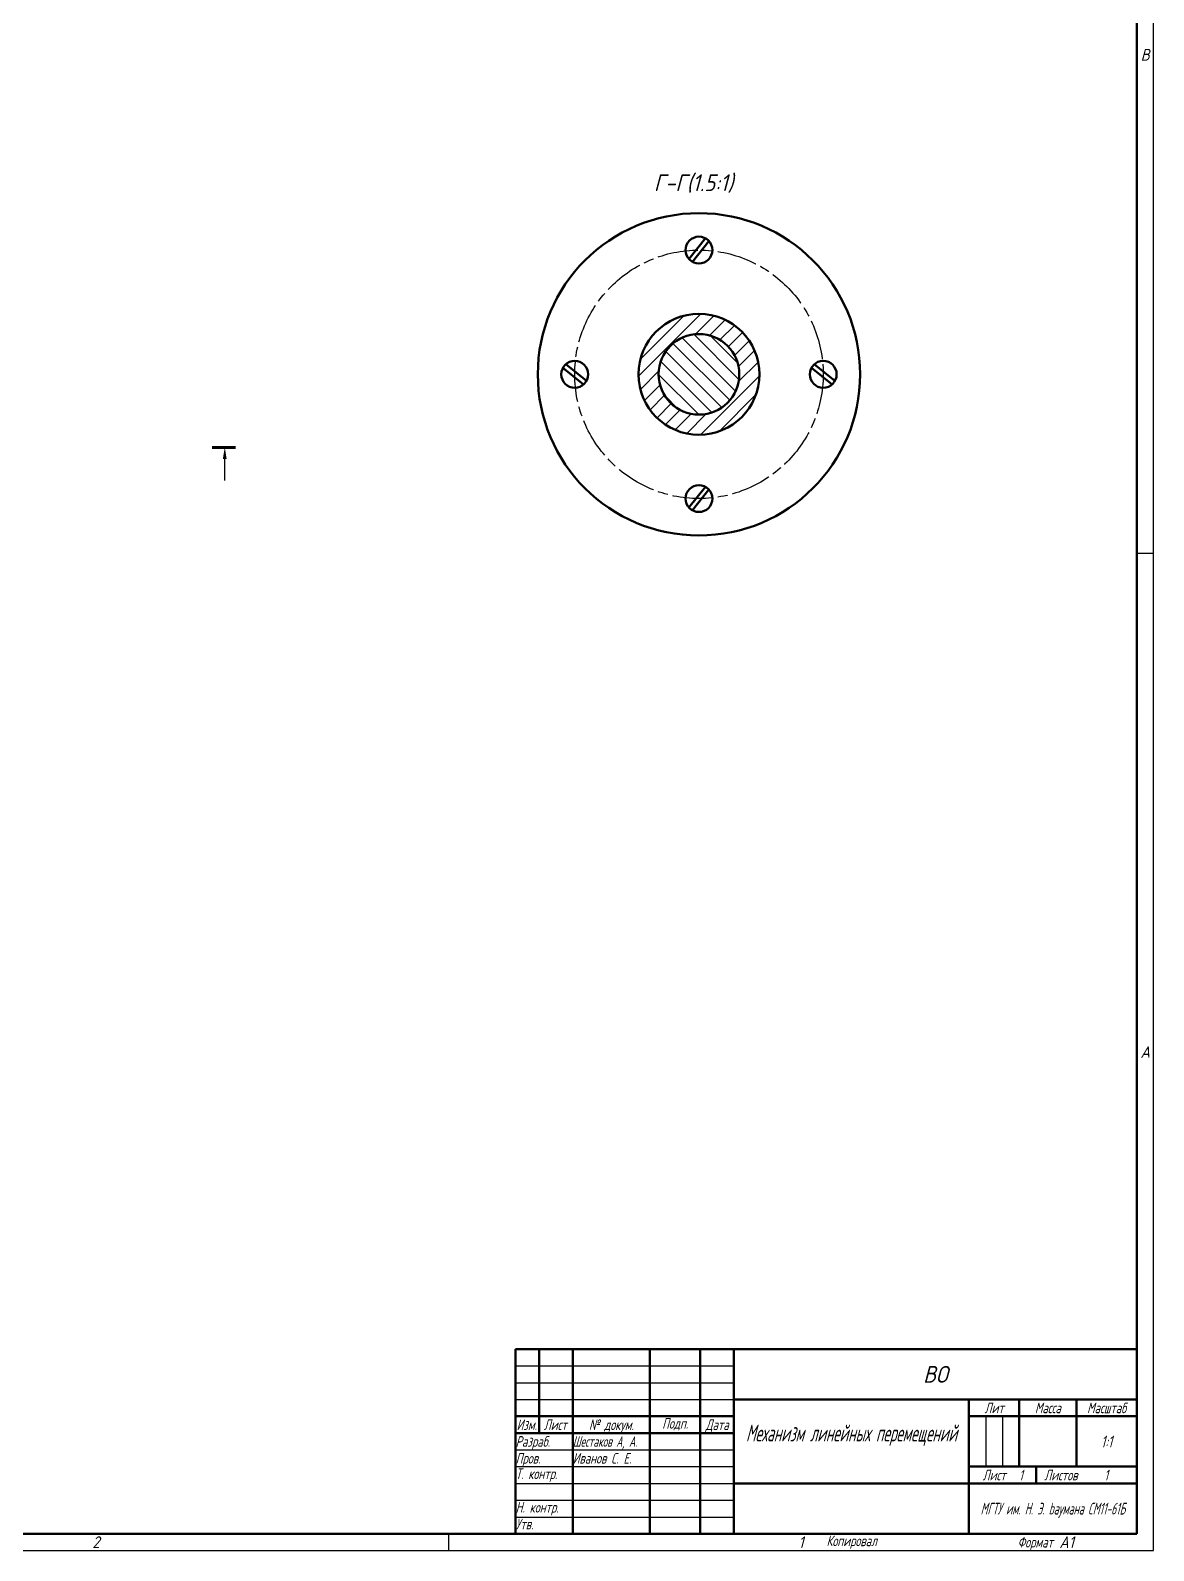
# Model space of a CAD drawing. Header units: millimetres. Extents: x 0 to 841, y -77 to 853.
# Drawn here: x 506.5 to 841, y 0 to 452.8 of the extents above; entities that cross this region are included whole.
import ezdxf
from ezdxf.enums import TextEntityAlignment as Align

# ---------------------------------------------------------------- set-up
doc = ezdxf.new("R2010")
doc.units = ezdxf.units.MM
doc.linetypes.add('AM_ISO08W050', pattern=[18, 12, -1.5, 3, -1.5])
for name, color, linetype, lineweight in [('AM_5', 3, 'Continuous', 25), ('AM_7', 4, 'AM_ISO08W050', 25), ('AM_8', 1, 'Continuous', 25), ('AM_BOR', 7, 'Continuous', 50), ('основные', 7, 'Continuous', 50), ('оч жирные', 7, 'Continuous', 140)]:
    doc.layers.add(name, color=color, linetype=linetype, lineweight=lineweight)
doc.styles.add('ACGOSTTS', font='geniso.shx', dxfattribs={"oblique": 15})
doc.styles.get("Standard").update_dxf_attribs({"font": 'geniso.shx', "oblique": 15})

# ---------------------------------------------------------------- blocks, each defined once
blk = doc.blocks.new('GOST_A1_LANDSCAPE')
at = {"layer": 'AM_BOR', "color": 1, "lineweight": 25}
for p, q in [((841, 0), (841, 594)), ((841, 297), (836, 297)), ((631, 5), (631, 0)), ((0, 0), (841, 0))]:
    blk.add_line(p, q, dxfattribs=at)
at = {"layer": 'AM_BOR', "color": 7, "lineweight": 50}
for p, q in [((836, 5), (836, 589)), ((20, 5), (836, 5))]:
    blk.add_line(p, q, dxfattribs=at)
at = {"layer": 'AM_BOR', "color": 1, "lineweight": 25, "style": 'ACGOSTTS', "oblique": 15}
for s, p in [('B', (838.5, 445.5)), ('A', (838.5, 148.5)), ('2', (526, 2.5)), ('1', (736, 2.5))]:
    blk.add_text(s, height=3.5, dxfattribs=at).set_placement(p, align=Align.MIDDLE_CENTER)
blk = doc.blocks.new('GOST_FORM1')
at = {"layer": 'AM_BOR', "color": 7, "lineweight": 50}
for p, q in [((-185, 0), (-185, 55)), ((-185, 55), (0, 55)), ((-178, 55), (-178, 30)), ((-168, 55), (-168, 0)), ((-145, 55), (-145, 0)), ((-130, 55), (-130, 0)), ((-120, 55), (-120, 0)), ((0, 55), (0, 0)), ((-120, 40), (0, 40)), ((-50, 40), (-50, 0)), ((-35, 40), (-35, 20)), ((-18, 40), (-18, 20)), ((-185, 35), (-120, 35)), ((-50, 35), (0, 35)), ((-185, 30), (-120, 30)), ((-50, 20), (0, 20)), ((-30, 20), (-30, 15)), ((-120, 15), (0, 15)), ((0, 0), (-185, 0))]:
    blk.add_line(p, q, dxfattribs=at)
at = {"layer": 'AM_BOR', "color": 1, "lineweight": 25}
for p, q in [((-185, 50), (-120, 50)), ((-185, 45), (-120, 45)), ((-185, 40), (-120, 40)), ((-45, 35), (-45, 20)), ((-40, 35), (-40, 20)), ((-185, 25), (-120, 25)), ((-185, 20), (-120, 20)), ((-185, 15), (-120, 15)), ((-185, 10), (-120, 10)), ((-185, 5), (-120, 5))]:
    blk.add_line(p, q, dxfattribs=at)
at = {"layer": 'AM_BOR', "color": 1, "lineweight": 25, "style": 'ACGOSTTS', "oblique": 15, "width": 0.8}
for s, p in [('Лит', (-42.5, 37.5)), ('Масса', (-26.5, 37.5)), ('Масштаб', (-9, 37.5)), ('Изм.', (-181.7, 32.5)), ('Лист', (-173.2, 32.5)), ('№ докум.', (-156.5, 32.5)), ('Подп.', (-137.5, 32.9)), ('Дата', (-125, 32.5)), ('Лист', (-42.5, 17.5)), ('Листов', (-22.62, 17.5)), ('Копировал', (-84.92, -2.1))]:
    blk.add_text(s, height=3.17, dxfattribs=at).set_placement(p, align=Align.MIDDLE_CENTER)
for s, p in [('Разраб.', (-185, 27.5)), ('Пров.', (-185, 22.5)), ('Т. контр.', (-185, 17.9)), ('Н. контр.', (-185, 7.9)), ('Утв.', (-185, 2.9))]:
    blk.add_text(s, height=3.17, dxfattribs=at).set_placement(p, align=Align.MIDDLE_LEFT)
blk.add_text('Формат', height=3.17, dxfattribs=at).set_placement((-25, -2.5), align=Align.MIDDLE_RIGHT)
at = {"layer": 'AM_BOR', "color": 2, "lineweight": 25, "style": 'ACGOSTTS', "oblique": 15}
for tag, height, p in [('GEN-TITLE-PARTNO{23}', 5, (-60, 47.5)), ('GEN-TITLE-CMPNY{13}', 3.5, (-25, 7.5))]:
    blk.add_attdef(tag, text='', height=height, dxfattribs=at).set_placement(p, align=Align.MIDDLE_CENTER)
at = {"layer": 'AM_BOR', "color": 2, "lineweight": 25, "style": 'ACGOSTTS', "oblique": 15, "width": 0.8}
for tag, height, p in [('GEN-TITLE-DES1{13}', 5, (-85, 30)), ('GEN-TITLE-LIT1{1}', 3.5, (-47.9, 27.5)), ('GEN-TITLE-LIT2{1.1}', 3.5, (-42.9, 27.5)), ('GEN-TITLE-LIT3{1.1}', 3.5, (-37.9, 27.5)), ('GEN-TITLE-WT{4}', 3.5, (-27, 27.5)), ('GEN-TITLE-SCA{6}', 3.5, (-9, 27.5)), ('GEN-TITLE-DES2{21}', 3.17, (-85, 19.5)), ('GEN-TITLE-SHEET{2.2}', 3.17, (-34.5, 17.5)), ('GEN-TITLE-NUMSHTS{5}', 3.17, (-9.12, 17.5))]:
    blk.add_attdef(tag, text='', height=height, dxfattribs=at).set_placement(p, align=Align.MIDDLE_CENTER)
at = {"layer": 'AM_BOR', "color": 2, "lineweight": 25, "style": 'ACGOSTTS', "oblique": 15}
for tag, height, width, p in [('GEN-TITLE-NAME{6.5}', 3.17, 0.8, (-168, 27.5)), ('GEN-TITLE-CHKM{6.5}', 3.17, 0.8, (-168, 22.5)), ('GEN-TITLE-ENG{6.5}', 3.17, 0.8, (-168, 17.5)), ('GEN-TITLE-AUTH{6.5}', 3.17, 0.8, (-168, 12.5)), ('GEN-TITLE-APPD{6.5}', 3.17, 0.8, (-168, 7.5)), ('GEN-TITLE-MAT2{9}', 3.5, 0.9, (-85, 9.25)), ('GEN-TITLE-MAT3{9}', 3.5, 0.9, (-85, 4.37)), ('GEN-TITLE-APPM{6.5}', 3.17, 0.8, (-168, 2.5))]:
    blk.add_attdef(tag, text='', height=height, dxfattribs=dict(at, width=width)).set_placement(p, align=Align.MIDDLE_LEFT)
at = {"layer": 'AM_BOR', "color": 1, "lineweight": 25, "style": 'ACGOSTTS', "oblique": 15, "width": 0.8}
blk.add_attdef('GEN-TITLE-AUTHT{5}', text='', height=3.17, dxfattribs=at).set_placement((-185, 12.9), align=Align.MIDDLE_LEFT)
at = {"layer": 'AM_BOR', "color": 2, "lineweight": 25, "style": 'ACGOSTTS', "oblique": 15, "width": 0.9}
blk.add_attdef('GEN-TITLE-MAT1{9}', text='', height=3.5, dxfattribs=at).set_placement((-86.5, 7.5), align=Align.MIDDLE_RIGHT)
at = {"layer": 'AM_BOR', "color": 2, "lineweight": 25, "style": 'ACGOSTTS', "oblique": 15}
blk.add_attdef('GEN-TITLE-SIZ{15.7}', text='', height=3.5, dxfattribs=at).set_placement((-23.1, -2.5), align=Align.MIDDLE_LEFT)
blk = doc.blocks.new('*U16')
at = {"layer": 'основные'}
for p, q in [((2.66, -2.99), (-3.51, 1.92)), ((3.52, -1.91), (-2.66, 2.99))]:
    blk.add_line(p, q, dxfattribs=at)
blk.add_circle((0, 0), 4, dxfattribs=at)
blk = doc.blocks.new('*U17')
at = {"layer": 'основные', "color": 0, "linetype": 'ByBlock', "lineweight": -2, "transparency": 16777216}
for p, rotation in [((1411.18, 761.7), 270.0000000000001), ((1448.18, 724.7), 180), ((1411.18, 687.7), 90.00000000000001)]:
    blk.add_blockref('*U16', p, dxfattribs=dict(at, rotation=rotation))
blk.add_blockref('*U16', (1374.18, 724.7), dxfattribs=at)

msp = doc.modelspace()

# ---------------------------------------------------------------- hatches: boundary and pattern name
at = {"layer": 'AM_8'}
h = msp.add_hatch(dxfattribs=at)
h.set_pattern_fill('ANSI31', color=256)
h.set_pattern_definition([(45, (-705.5893, -374.3493), (-2.245064, 2.245064), [])])
h.paths.add_polyline_path([(687.59, 350.35, 1), (723.59, 350.35, 1)])
h.paths.add_polyline_path([(717.59, 350.35, -1), (693.59, 350.35, -1)], flags=16)
h = msp.add_hatch(dxfattribs=at)
h.set_pattern_fill('ANSI31', color=256, angle=90)
h.set_pattern_definition([(135, (-705.5893, -374.3493), (-2.245064, -2.245064), [])])
h.paths.add_polyline_path([(693.59, 350.35, 1), (717.59, 350.35, 1)])

# ---------------------------------------------------------------- linework, layer by layer
at = {"layer": 'AM_5'}
msp.add_line((564.36, 318.76), (564.36, 325.08), dxfattribs=at)
at = {"layer": 'AM_5', "linetype": 'Continuous'}
msp.add_trace([(564.94, 325.08), (563.77, 325.08), (564.36, 328.58)], dxfattribs=at)
at = {"layer": 'AM_7'}
msp.add_circle((705.59, 350.35), 37, dxfattribs=at)
at = {"layer": 'основные'}
for radius in [48, 18, 12]:
    msp.add_circle((705.59, 350.35), radius, dxfattribs=at)
at = {"layer": 'оч жирные'}
msp.add_line((567.6, 328.58), (560.6, 328.58), dxfattribs=at)

# ---------------------------------------------------------------- block references
at = {"layer": 'основные', "lineweight": 0}
msp.add_blockref('GOST_A1_LANDSCAPE', (0, 0), dxfattribs=at)
at = {"layer": 'основные'}
msp.add_blockref('*U17', (-705.59, -374.35), dxfattribs=at)
at = {"layer": 'основные', "lineweight": 0}
ref = msp.add_blockref('GOST_FORM1', (836, 5), dxfattribs=at)
ref.add_attrib('GEN-TITLE-DES1{13}', 'Механизм линейных перемещений', dxfattribs={"layer": 'AM_BOR', "color": 2, "lineweight": 25, "height": 5, "style": 'ACGOSTTS', "oblique": 15, "width": 0.634102}).set_placement((751, 35), align=Align.MIDDLE_CENTER)
ref.add_attrib('GEN-TITLE-PARTNO{23}', 'ВО', dxfattribs={"layer": 'AM_BOR', "color": 2, "lineweight": 25, "height": 5, "style": 'ACGOSTTS', "oblique": 15}).set_placement((776, 52.5), align=Align.MIDDLE_CENTER)
ref.add_attrib('GEN-TITLE-SCA{6}', '1:1', dxfattribs={"layer": 'AM_BOR', "color": 2, "lineweight": 25, "height": 3.5, "style": 'ACGOSTTS', "oblique": 15, "width": 0.8}).set_placement((827, 32.5), align=Align.MIDDLE_CENTER)
ref.add_attrib('GEN-TITLE-SHEET{2.2}', '1', dxfattribs={"layer": 'AM_BOR', "color": 2, "lineweight": 25, "height": 3.17, "style": 'ACGOSTTS', "oblique": 15, "width": 0.8}).set_placement((801.5, 22.5), align=Align.MIDDLE_CENTER)
ref.add_attrib('GEN-TITLE-NUMSHTS{5}', '1', dxfattribs={"layer": 'AM_BOR', "color": 2, "lineweight": 25, "height": 3.17, "style": 'ACGOSTTS', "oblique": 15, "width": 0.8}).set_placement((826.88, 22.5), align=Align.MIDDLE_CENTER)
ref.add_attrib('GEN-TITLE-CMPNY{13}', 'МГТУ им. Н. Э. Ьаумана СМ11-61Б', dxfattribs={"layer": 'AM_BOR', "color": 2, "lineweight": 25, "height": 3.5, "style": 'ACGOSTTS', "oblique": 15, "width": 0.653557}).set_placement((811, 12.5), align=Align.MIDDLE_CENTER)
ref.add_attrib('GEN-TITLE-NAME{6.5}', 'Шестаков А, А.', dxfattribs={"layer": 'AM_BOR', "color": 2, "lineweight": 25, "height": 3.17, "style": 'ACGOSTTS', "oblique": 15, "width": 0.712974}).set_placement((668, 32.5), align=Align.MIDDLE_LEFT)
ref.add_attrib('GEN-TITLE-CHKM{6.5}', 'Иванов С. Е.', dxfattribs={"layer": 'AM_BOR', "color": 2, "lineweight": 25, "height": 3.17, "style": 'ACGOSTTS', "oblique": 15, "width": 0.8}).set_placement((668, 27.5), align=Align.MIDDLE_LEFT)
ref.add_attrib('GEN-TITLE-SIZ{15.7}', 'A1', dxfattribs={"layer": 'AM_BOR', "color": 2, "lineweight": 25, "height": 3.5, "style": 'ACGOSTTS', "oblique": 15}).set_placement((812.9, 2.5), align=Align.MIDDLE_LEFT)

# ---------------------------------------------------------------- texts
at = {"layer": 'оч жирные', "insert": (692.15, 409.91), "char_height": 5, "attachment_point": 1}
msp.add_mtext('Г-Г(1.5:1)', dxfattribs=at)

doc.saveas('drawing.dxf')
